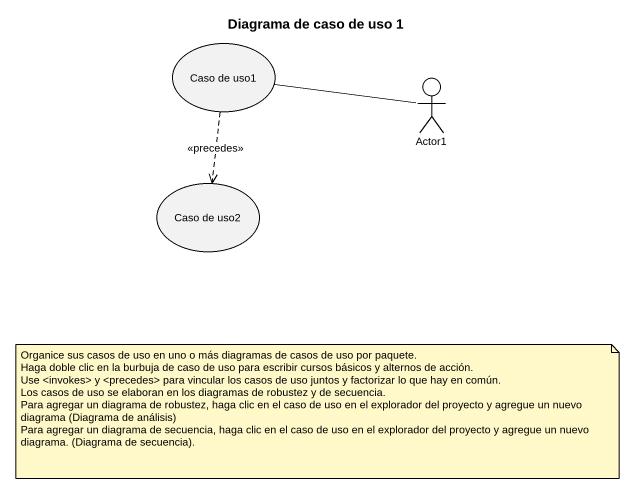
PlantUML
@startuml
title Diagrama de caso de uso 1
usecase "Caso de uso1" as Caso_de_uso1
actor Actor1
usecase "Caso de uso2" as Caso_de_uso2
Caso_de_uso1 ..> Caso_de_uso2 : <<precedes>>
Actor1 -left- Caso_de_uso1
note as N1
  Organice sus casos de uso en uno o más diagramas de casos de uso por paquete.
  Haga doble clic en la burbuja de caso de uso para escribir cursos básicos y alternos de acción.
  Use <invokes> y <precedes> para vincular los casos de uso juntos y factorizar lo que hay en común.
  Los casos de uso se elaboran en los diagramas de robustez y de secuencia.
  Para agregar un diagrama de robustez, haga clic en el caso de uso en el explorador del proyecto y agregue un nuevo diagrama (Diagrama de análisis)
  Para agregar un diagrama de secuencia, haga clic en el caso de uso en el explorador del proyecto y agregue un nuevo diagrama. (Diagrama de secuencia).
end note
@enduml
